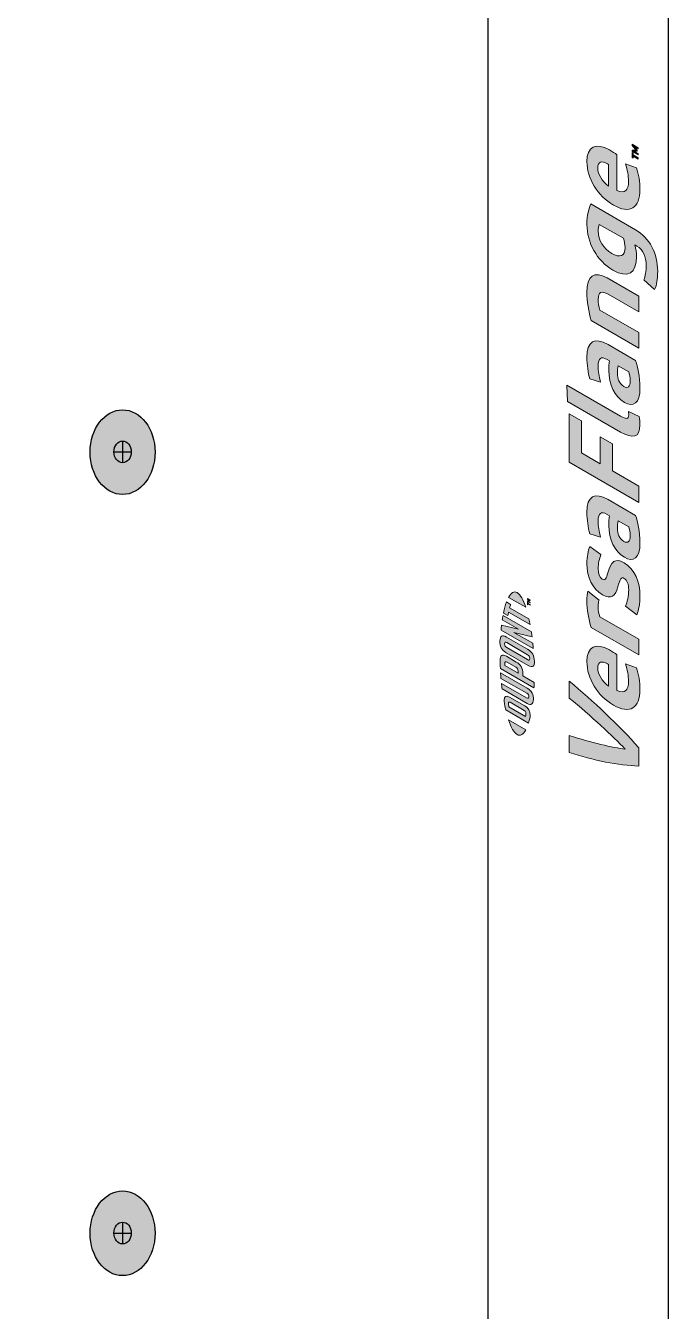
# Model space of a CAD drawing. Header units: inches. Extents: x -20.8 to 74.7, y -53.7 to 19.1.
# Drawn here: x 56.755 to 57.752, y -35.533 to -33.518 of the extents above; entities that cross this region are included whole.
import ezdxf

# ---------------------------------------------------------------- set-up
doc = ezdxf.new("R2010")
doc.units = ezdxf.units.IN
doc.header["$MEASUREMENT"] = 0
doc.layers.add('G-ANNO-TTLB', color=7, linetype='Continuous', lineweight=0)
doc.layers.add('TYVEK', color=7, linetype='Continuous', lineweight=0)

# ---------------------------------------------------------------- blocks, each defined once
blk = doc.blocks.new('Block_554')
at = {"layer": 'TYVEK', "true_color": 0x18467f, "transparency": 33554687}
h = blk.add_hatch(color=156, dxfattribs=at)
h.dxf.hatch_style = 2
edge = h.paths.add_edge_path()
edge.add_spline(control_points=[(57.5244, -34.4063), (57.5294, -34.4092), (57.534, -34.4174), (57.538, -34.4293), (57.538, -34.4293), (57.5109, -34.4137), (57.5109, -34.4137), (57.5149, -34.4063), (57.5195, -34.4035), (57.5244, -34.4063)], knot_values=[0, 0, 0, 0, 1, 1, 1, 2, 2, 2, 3, 3, 3, 3], degree=3, periodic=0)
edge.add_line((57.5244, -34.4063), (57.5244, -34.4063))
h = blk.add_hatch(color=156, dxfattribs=at)
h.dxf.hatch_style = 2
edge = h.paths.add_edge_path()
edge.add_spline(control_points=[(57.5407, -34.4202), (57.5407, -34.4202), (57.5407, -34.4193), (57.5407, -34.4193), (57.5407, -34.4193), (57.5426, -34.419), (57.5426, -34.419), (57.5426, -34.419), (57.5407, -34.4166), (57.5407, -34.4166), (57.5407, -34.4166), (57.5407, -34.4157), (57.5407, -34.4157), (57.5407, -34.4157), (57.5446, -34.418), (57.5446, -34.418), (57.5446, -34.418), (57.5446, -34.4188), (57.5446, -34.4188), (57.5446, -34.4188), (57.5419, -34.4172), (57.5419, -34.4172), (57.5419, -34.4172), (57.5437, -34.4197), (57.5437, -34.4197), (57.5437, -34.4197), (57.5437, -34.4197), (57.5437, -34.4197), (57.5437, -34.4197), (57.5419, -34.4201), (57.5419, -34.4201), (57.5419, -34.4201), (57.5446, -34.4217), (57.5446, -34.4217), (57.5446, -34.4217), (57.5446, -34.4225), (57.5446, -34.4225), (57.5446, -34.4225), (57.5407, -34.4202), (57.5407, -34.4202)], knot_values=[0, 0, 0, 0, 1, 1, 1, 2, 2, 2, 3, 3, 3, 4, 4, 4, 5, 5, 5, 6, 6, 6, 7, 7, 7, 8, 8, 8, 9, 9, 9, 10, 10, 10, 11, 11, 11, 12, 12, 12, 13, 13, 13, 13], degree=3, periodic=0)
edge = h.paths.add_edge_path()
edge.add_spline(control_points=[(57.5414, -34.4238), (57.5414, -34.4238), (57.5414, -34.4252), (57.5414, -34.4252), (57.5414, -34.4252), (57.5407, -34.4248), (57.5407, -34.4248), (57.5407, -34.4248), (57.5407, -34.4212), (57.5407, -34.4212), (57.5407, -34.4212), (57.5414, -34.4216), (57.5414, -34.4216), (57.5414, -34.4216), (57.5414, -34.423), (57.5414, -34.423), (57.5414, -34.423), (57.5446, -34.4248), (57.5446, -34.4248), (57.5446, -34.4248), (57.5446, -34.4257), (57.5446, -34.4257), (57.5446, -34.4257), (57.5414, -34.4238), (57.5414, -34.4238)], knot_values=[0, 0, 0, 0, 1, 1, 1, 2, 2, 2, 3, 3, 3, 4, 4, 4, 5, 5, 5, 6, 6, 6, 7, 7, 7, 8, 8, 8, 8], degree=3, periodic=0)
h = blk.add_hatch(color=156, dxfattribs=at)
h.dxf.hatch_style = 2
edge = h.paths.add_edge_path()
edge.add_spline(control_points=[(57.5101, -34.4422), (57.5104, -34.4403), (57.5107, -34.4385), (57.5111, -34.4367), (57.5111, -34.4367), (57.5447, -34.4561), (57.5447, -34.4561), (57.5443, -34.454), (57.5435, -34.4501), (57.5429, -34.4475), (57.5429, -34.4475), (57.5127, -34.43), (57.5127, -34.43), (57.5132, -34.4281), (57.5137, -34.4263), (57.5142, -34.4247), (57.5142, -34.4247), (57.5077, -34.4209), (57.5077, -34.4209), (57.5059, -34.4259), (57.5044, -34.4315), (57.503, -34.4382), (57.503, -34.4382), (57.5101, -34.4422), (57.5101, -34.4422)], knot_values=[0, 0, 0, 0, 1, 1, 1, 2, 2, 2, 3, 3, 3, 4, 4, 4, 5, 5, 5, 6, 6, 6, 7, 7, 7, 8, 8, 8, 8], degree=3, periodic=0)
h = blk.add_hatch(color=156, dxfattribs=at)
h.dxf.hatch_style = 2
edge = h.paths.add_edge_path()
edge.add_spline(control_points=[(57.5268, -34.4633), (57.5268, -34.4633), (57.5, -34.4573), (57.5, -34.4573), (57.4997, -34.4597), (57.4994, -34.4626), (57.4992, -34.4649), (57.4992, -34.4649), (57.5497, -34.494), (57.5497, -34.494), (57.5496, -34.4923), (57.5492, -34.4877), (57.5489, -34.4854), (57.5489, -34.4854), (57.5192, -34.4689), (57.5192, -34.4689), (57.5192, -34.4689), (57.5478, -34.4754), (57.5478, -34.4754), (57.5475, -34.4732), (57.547, -34.4698), (57.5467, -34.4676), (57.5467, -34.4676), (57.5023, -34.442), (57.5023, -34.442), (57.5019, -34.4439), (57.5014, -34.4474), (57.5011, -34.4491), (57.5011, -34.4491), (57.5268, -34.4633), (57.5268, -34.4633)], knot_values=[0, 0, 0, 0, 1, 1, 1, 2, 2, 2, 3, 3, 3, 4, 4, 4, 5, 5, 5, 6, 6, 6, 7, 7, 7, 8, 8, 8, 9, 9, 9, 10, 10, 10, 10], degree=3, periodic=0)
h = blk.add_hatch(color=156, dxfattribs=at)
h.dxf.hatch_style = 2
edge = h.paths.add_edge_path()
edge.add_spline(control_points=[(57.5409, -34.5036), (57.543, -34.5048), (57.5441, -34.5062), (57.5441, -34.5092), (57.5442, -34.5124), (57.543, -34.5125), (57.5409, -34.5113), (57.5409, -34.5113), (57.5081, -34.4924), (57.5081, -34.4924), (57.5059, -34.4911), (57.5047, -34.4896), (57.5048, -34.4865), (57.5049, -34.4836), (57.506, -34.4834), (57.5081, -34.4846), (57.5081, -34.4846), (57.5409, -34.5036), (57.5409, -34.5036)], knot_values=[0, 0, 0, 0, 1, 1, 1, 2, 2, 2, 3, 3, 3, 4, 4, 4, 5, 5, 5, 6, 6, 6, 6], degree=3, periodic=0)
edge = h.paths.add_edge_path()
edge.add_spline(control_points=[(57.4975, -34.4823), (57.4971, -34.49), (57.5002, -34.4964), (57.5071, -34.5004), (57.5071, -34.5004), (57.5415, -34.5203), (57.5415, -34.5203), (57.5488, -34.5245), (57.5518, -34.522), (57.5515, -34.5135), (57.5512, -34.5052), (57.5485, -34.4994), (57.5407, -34.4949), (57.5407, -34.4949), (57.5079, -34.4759), (57.5079, -34.4759), (57.5005, -34.4717), (57.4978, -34.474), (57.4975, -34.4823)], knot_values=[0, 0, 0, 0, 1, 1, 1, 2, 2, 2, 3, 3, 3, 4, 4, 4, 5, 5, 5, 6, 6, 6, 6], degree=3, periodic=0)
edge.add_line((57.4975, -34.4823), (57.4975, -34.4823))
h = blk.add_hatch(color=156, dxfattribs=at)
h.dxf.hatch_style = 2
edge = h.paths.add_edge_path()
edge.add_spline(control_points=[(57.5225, -34.5232), (57.5248, -34.5245), (57.5259, -34.5261), (57.5259, -34.5296), (57.5259, -34.5296), (57.5259, -34.5325), (57.5259, -34.5325), (57.5259, -34.5325), (57.5052, -34.5205), (57.5052, -34.5205), (57.5051, -34.5192), (57.5051, -34.5185), (57.5051, -34.5177), (57.5051, -34.514), (57.5063, -34.5139), (57.5086, -34.5152), (57.5086, -34.5152), (57.5225, -34.5232), (57.5225, -34.5232)], knot_values=[0, 0, 0, 0, 1, 1, 1, 2, 2, 2, 3, 3, 3, 4, 4, 4, 5, 5, 5, 6, 6, 6, 6], degree=3, periodic=0)
edge = h.paths.add_edge_path()
edge.add_spline(control_points=[(57.4978, -34.5129), (57.4978, -34.5144), (57.4979, -34.5199), (57.4982, -34.525), (57.4982, -34.525), (57.5508, -34.5554), (57.5508, -34.5554), (57.5509, -34.5537), (57.5511, -34.5494), (57.5511, -34.5471), (57.5511, -34.5471), (57.5333, -34.5368), (57.5333, -34.5368), (57.5333, -34.5368), (57.5333, -34.5334), (57.5333, -34.5334), (57.5332, -34.5245), (57.5298, -34.5188), (57.5231, -34.515), (57.5231, -34.515), (57.5076, -34.506), (57.5076, -34.506), (57.501, -34.5023), (57.4978, -34.5045), (57.4978, -34.5129)], knot_values=[0, 0, 0, 0, 1, 1, 1, 2, 2, 2, 3, 3, 3, 4, 4, 4, 5, 5, 5, 6, 6, 6, 7, 7, 7, 8, 8, 8, 8], degree=3, periodic=0)
edge.add_line((57.4978, -34.5129), (57.4978, -34.5129))
h = blk.add_hatch(color=156, dxfattribs=at)
h.dxf.hatch_style = 2
edge = h.paths.add_edge_path()
edge.add_spline(control_points=[(57.5397, -34.564), (57.5418, -34.5652), (57.5431, -34.5668), (57.5428, -34.5696), (57.5425, -34.5724), (57.5414, -34.5725), (57.5389, -34.5711), (57.5389, -34.5711), (57.4998, -34.5485), (57.4998, -34.5485), (57.5, -34.5506), (57.5005, -34.5552), (57.5008, -34.5572), (57.5008, -34.5572), (57.5403, -34.58), (57.5403, -34.58), (57.5466, -34.5837), (57.5491, -34.5816), (57.5499, -34.5737), (57.5507, -34.5666), (57.5473, -34.56), (57.5403, -34.5559), (57.5403, -34.5559), (57.4985, -34.5318), (57.4985, -34.5318), (57.4986, -34.5334), (57.499, -34.5389), (57.4991, -34.5406), (57.4991, -34.5406), (57.5397, -34.564), (57.5397, -34.564)], knot_values=[0, 0, 0, 0, 1, 1, 1, 2, 2, 2, 3, 3, 3, 4, 4, 4, 5, 5, 5, 6, 6, 6, 7, 7, 7, 8, 8, 8, 9, 9, 9, 10, 10, 10, 10], degree=3, periodic=0)
h = blk.add_hatch(color=156, dxfattribs=at)
h.dxf.hatch_style = 2
edge = h.paths.add_edge_path()
edge.add_spline(control_points=[(57.5355, -34.5909), (57.5376, -34.5921), (57.5383, -34.5939), (57.5383, -34.5957), (57.5383, -34.597), (57.5378, -34.5988), (57.5374, -34.6003), (57.5374, -34.6003), (57.5115, -34.5853), (57.5115, -34.5853), (57.5111, -34.5834), (57.5107, -34.5811), (57.5107, -34.5798), (57.5107, -34.578), (57.5114, -34.577), (57.5135, -34.5782), (57.5135, -34.5782), (57.5355, -34.5909), (57.5355, -34.5909)], knot_values=[0, 0, 0, 0, 1, 1, 1, 2, 2, 2, 3, 3, 3, 4, 4, 4, 5, 5, 5, 6, 6, 6, 6], degree=3, periodic=0)
edge = h.paths.add_edge_path()
edge.add_spline(control_points=[(57.5039, -34.5747), (57.5039, -34.5774), (57.5046, -34.5817), (57.5065, -34.5898), (57.5065, -34.5898), (57.5424, -34.6106), (57.5424, -34.6106), (57.5441, -34.6053), (57.545, -34.6011), (57.545, -34.5984), (57.545, -34.5922), (57.5417, -34.5868), (57.5364, -34.5838), (57.5364, -34.5838), (57.5126, -34.57), (57.5126, -34.57), (57.5072, -34.5669), (57.5039, -34.5685), (57.5039, -34.5747)], knot_values=[0, 0, 0, 0, 1, 1, 1, 2, 2, 2, 3, 3, 3, 4, 4, 4, 5, 5, 5, 6, 6, 6, 6], degree=3, periodic=0)
edge.add_line((57.5039, -34.5747), (57.5039, -34.5747))
h = blk.add_hatch(color=156, dxfattribs=at)
h.dxf.hatch_style = 2
edge = h.paths.add_edge_path()
edge.add_spline(control_points=[(57.5244, -34.6286), (57.5294, -34.6315), (57.534, -34.6287), (57.538, -34.6213), (57.538, -34.6213), (57.5109, -34.6057), (57.5109, -34.6057), (57.5149, -34.6176), (57.5195, -34.6258), (57.5244, -34.6286)], knot_values=[0, 0, 0, 0, 1, 1, 1, 2, 2, 2, 3, 3, 3, 3], degree=3, periodic=0)
edge.add_line((57.5244, -34.6286), (57.5244, -34.6286))
at = {"layer": 'TYVEK'}
for points, knots in [([(57.5244, -34.4063), (57.5294, -34.4092), (57.534, -34.4174), (57.538, -34.4293), (57.538, -34.4293), (57.5109, -34.4137), (57.5109, -34.4137), (57.5149, -34.4063), (57.5195, -34.4035), (57.5244, -34.4063)], [0, 0, 0, 0, 1, 1, 1, 2, 2, 2, 3, 3, 3, 3]), ([(57.5407, -34.4202), (57.5407, -34.4202), (57.5407, -34.4193), (57.5407, -34.4193), (57.5407, -34.4193), (57.5426, -34.419), (57.5426, -34.419), (57.5426, -34.419), (57.5407, -34.4166), (57.5407, -34.4166), (57.5407, -34.4166), (57.5407, -34.4157), (57.5407, -34.4157), (57.5407, -34.4157), (57.5446, -34.418), (57.5446, -34.418), (57.5446, -34.418), (57.5446, -34.4188), (57.5446, -34.4188), (57.5446, -34.4188), (57.5419, -34.4172), (57.5419, -34.4172), (57.5419, -34.4172), (57.5437, -34.4197), (57.5437, -34.4197), (57.5437, -34.4197), (57.5437, -34.4197), (57.5437, -34.4197), (57.5437, -34.4197), (57.5419, -34.4201), (57.5419, -34.4201), (57.5419, -34.4201), (57.5446, -34.4217), (57.5446, -34.4217), (57.5446, -34.4217), (57.5446, -34.4225), (57.5446, -34.4225), (57.5446, -34.4225), (57.5407, -34.4202), (57.5407, -34.4202)], [0, 0, 0, 0, 1, 1, 1, 2, 2, 2, 3, 3, 3, 4, 4, 4, 5, 5, 5, 6, 6, 6, 7, 7, 7, 8, 8, 8, 9, 9, 9, 10, 10, 10, 11, 11, 11, 12, 12, 12, 13, 13, 13, 13]), ([(57.5101, -34.4422), (57.5104, -34.4403), (57.5107, -34.4385), (57.5111, -34.4367), (57.5111, -34.4367), (57.5447, -34.4561), (57.5447, -34.4561), (57.5443, -34.454), (57.5435, -34.4501), (57.5429, -34.4475), (57.5429, -34.4475), (57.5127, -34.43), (57.5127, -34.43), (57.5132, -34.4281), (57.5137, -34.4263), (57.5142, -34.4247), (57.5142, -34.4247), (57.5077, -34.4209), (57.5077, -34.4209), (57.5059, -34.4259), (57.5044, -34.4315), (57.503, -34.4382), (57.503, -34.4382), (57.5101, -34.4422), (57.5101, -34.4422)], [0, 0, 0, 0, 1, 1, 1, 2, 2, 2, 3, 3, 3, 4, 4, 4, 5, 5, 5, 6, 6, 6, 7, 7, 7, 8, 8, 8, 8]), ([(57.5414, -34.4238), (57.5414, -34.4238), (57.5414, -34.4252), (57.5414, -34.4252), (57.5414, -34.4252), (57.5407, -34.4248), (57.5407, -34.4248), (57.5407, -34.4248), (57.5407, -34.4212), (57.5407, -34.4212), (57.5407, -34.4212), (57.5414, -34.4216), (57.5414, -34.4216), (57.5414, -34.4216), (57.5414, -34.423), (57.5414, -34.423), (57.5414, -34.423), (57.5446, -34.4248), (57.5446, -34.4248), (57.5446, -34.4248), (57.5446, -34.4257), (57.5446, -34.4257), (57.5446, -34.4257), (57.5414, -34.4238), (57.5414, -34.4238)], [0, 0, 0, 0, 1, 1, 1, 2, 2, 2, 3, 3, 3, 4, 4, 4, 5, 5, 5, 6, 6, 6, 7, 7, 7, 8, 8, 8, 8]), ([(57.5268, -34.4633), (57.5268, -34.4633), (57.5, -34.4573), (57.5, -34.4573), (57.4997, -34.4597), (57.4994, -34.4626), (57.4992, -34.4649), (57.4992, -34.4649), (57.5497, -34.494), (57.5497, -34.494), (57.5496, -34.4923), (57.5492, -34.4877), (57.5489, -34.4854), (57.5489, -34.4854), (57.5192, -34.4689), (57.5192, -34.4689), (57.5192, -34.4689), (57.5478, -34.4754), (57.5478, -34.4754), (57.5475, -34.4732), (57.547, -34.4698), (57.5467, -34.4676), (57.5467, -34.4676), (57.5023, -34.442), (57.5023, -34.442), (57.5019, -34.4439), (57.5014, -34.4474), (57.5011, -34.4491), (57.5011, -34.4491), (57.5268, -34.4633), (57.5268, -34.4633)], [0, 0, 0, 0, 1, 1, 1, 2, 2, 2, 3, 3, 3, 4, 4, 4, 5, 5, 5, 6, 6, 6, 7, 7, 7, 8, 8, 8, 9, 9, 9, 10, 10, 10, 10]), ([(57.4975, -34.4823), (57.4971, -34.49), (57.5002, -34.4964), (57.5071, -34.5004), (57.5071, -34.5004), (57.5415, -34.5203), (57.5415, -34.5203), (57.5488, -34.5245), (57.5518, -34.522), (57.5515, -34.5135), (57.5512, -34.5052), (57.5485, -34.4994), (57.5407, -34.4949), (57.5407, -34.4949), (57.5079, -34.4759), (57.5079, -34.4759), (57.5005, -34.4717), (57.4978, -34.474), (57.4975, -34.4823)], [0, 0, 0, 0, 1, 1, 1, 2, 2, 2, 3, 3, 3, 4, 4, 4, 5, 5, 5, 6, 6, 6, 6]), ([(57.5409, -34.5036), (57.543, -34.5048), (57.5441, -34.5062), (57.5441, -34.5092), (57.5442, -34.5124), (57.543, -34.5125), (57.5409, -34.5113), (57.5409, -34.5113), (57.5081, -34.4924), (57.5081, -34.4924), (57.5059, -34.4911), (57.5047, -34.4896), (57.5048, -34.4865), (57.5049, -34.4836), (57.506, -34.4834), (57.5081, -34.4846), (57.5081, -34.4846), (57.5409, -34.5036), (57.5409, -34.5036)], [0, 0, 0, 0, 1, 1, 1, 2, 2, 2, 3, 3, 3, 4, 4, 4, 5, 5, 5, 6, 6, 6, 6]), ([(57.4978, -34.5129), (57.4978, -34.5144), (57.4979, -34.5199), (57.4982, -34.525), (57.4982, -34.525), (57.5508, -34.5554), (57.5508, -34.5554), (57.5509, -34.5537), (57.5511, -34.5494), (57.5511, -34.5471), (57.5511, -34.5471), (57.5333, -34.5368), (57.5333, -34.5368), (57.5333, -34.5368), (57.5333, -34.5334), (57.5333, -34.5334), (57.5332, -34.5245), (57.5298, -34.5188), (57.5231, -34.515), (57.5231, -34.515), (57.5076, -34.506), (57.5076, -34.506), (57.501, -34.5023), (57.4978, -34.5045), (57.4978, -34.5129)], [0, 0, 0, 0, 1, 1, 1, 2, 2, 2, 3, 3, 3, 4, 4, 4, 5, 5, 5, 6, 6, 6, 7, 7, 7, 8, 8, 8, 8]), ([(57.5225, -34.5232), (57.5248, -34.5245), (57.5259, -34.5261), (57.5259, -34.5296), (57.5259, -34.5296), (57.5259, -34.5325), (57.5259, -34.5325), (57.5259, -34.5325), (57.5052, -34.5205), (57.5052, -34.5205), (57.5051, -34.5192), (57.5051, -34.5185), (57.5051, -34.5177), (57.5051, -34.514), (57.5063, -34.5139), (57.5086, -34.5152), (57.5086, -34.5152), (57.5225, -34.5232), (57.5225, -34.5232)], [0, 0, 0, 0, 1, 1, 1, 2, 2, 2, 3, 3, 3, 4, 4, 4, 5, 5, 5, 6, 6, 6, 6]), ([(57.5397, -34.564), (57.5418, -34.5652), (57.5431, -34.5668), (57.5428, -34.5696), (57.5425, -34.5724), (57.5414, -34.5725), (57.5389, -34.5711), (57.5389, -34.5711), (57.4998, -34.5485), (57.4998, -34.5485), (57.5, -34.5506), (57.5005, -34.5552), (57.5008, -34.5572), (57.5008, -34.5572), (57.5403, -34.58), (57.5403, -34.58), (57.5466, -34.5837), (57.5491, -34.5816), (57.5499, -34.5737), (57.5507, -34.5666), (57.5473, -34.56), (57.5403, -34.5559), (57.5403, -34.5559), (57.4985, -34.5318), (57.4985, -34.5318), (57.4986, -34.5334), (57.499, -34.5389), (57.4991, -34.5406), (57.4991, -34.5406), (57.5397, -34.564), (57.5397, -34.564)], [0, 0, 0, 0, 1, 1, 1, 2, 2, 2, 3, 3, 3, 4, 4, 4, 5, 5, 5, 6, 6, 6, 7, 7, 7, 8, 8, 8, 9, 9, 9, 10, 10, 10, 10]), ([(57.5039, -34.5747), (57.5039, -34.5774), (57.5046, -34.5817), (57.5065, -34.5898), (57.5065, -34.5898), (57.5424, -34.6106), (57.5424, -34.6106), (57.5441, -34.6053), (57.545, -34.6011), (57.545, -34.5984), (57.545, -34.5922), (57.5417, -34.5868), (57.5364, -34.5838), (57.5364, -34.5838), (57.5126, -34.57), (57.5126, -34.57), (57.5072, -34.5669), (57.5039, -34.5685), (57.5039, -34.5747)], [0, 0, 0, 0, 1, 1, 1, 2, 2, 2, 3, 3, 3, 4, 4, 4, 5, 5, 5, 6, 6, 6, 6]), ([(57.5355, -34.5909), (57.5376, -34.5921), (57.5383, -34.5939), (57.5383, -34.5957), (57.5383, -34.597), (57.5378, -34.5988), (57.5374, -34.6003), (57.5374, -34.6003), (57.5115, -34.5853), (57.5115, -34.5853), (57.5111, -34.5834), (57.5107, -34.5811), (57.5107, -34.5798), (57.5107, -34.578), (57.5114, -34.577), (57.5135, -34.5782), (57.5135, -34.5782), (57.5355, -34.5909), (57.5355, -34.5909)], [0, 0, 0, 0, 1, 1, 1, 2, 2, 2, 3, 3, 3, 4, 4, 4, 5, 5, 5, 6, 6, 6, 6]), ([(57.5244, -34.6286), (57.5294, -34.6315), (57.534, -34.6287), (57.538, -34.6213), (57.538, -34.6213), (57.5109, -34.6057), (57.5109, -34.6057), (57.5149, -34.6176), (57.5195, -34.6258), (57.5244, -34.6286)], [0, 0, 0, 0, 1, 1, 1, 2, 2, 2, 3, 3, 3, 3])]:
    blk.add_open_spline(points, degree=3, knots=knots, dxfattribs=at)
blk = doc.blocks.new('Block_556')
at = {"layer": 'TYVEK', "true_color": 0x18467f, "transparency": 33554687}
h = blk.add_hatch(color=156, dxfattribs=at)
h.dxf.hatch_style = 2
edge = h.paths.add_edge_path()
edge.add_spline(control_points=[(57.7047, -33.7035), (57.7047, -33.7035), (57.714, -33.7089), (57.714, -33.7089), (57.714, -33.7089), (57.714, -33.7109), (57.714, -33.7109), (57.714, -33.7109), (57.7095, -33.7083), (57.7095, -33.7083), (57.709, -33.708), (57.7084, -33.7076), (57.7078, -33.7072), (57.7093, -33.7089), (57.7108, -33.7107), (57.7124, -33.7128), (57.7124, -33.7128), (57.7124, -33.7145), (57.7124, -33.7145), (57.7108, -33.7147), (57.7093, -33.7148), (57.7078, -33.7148), (57.7083, -33.715), (57.7089, -33.7153), (57.7095, -33.7156), (57.7095, -33.7156), (57.714, -33.7182), (57.714, -33.7182), (57.714, -33.7182), (57.714, -33.7203), (57.714, -33.7203), (57.714, -33.7203), (57.7047, -33.7148), (57.7047, -33.7148), (57.7047, -33.7148), (57.7047, -33.7126), (57.7047, -33.7126), (57.7067, -33.7128), (57.7085, -33.7128), (57.7105, -33.7125), (57.7085, -33.7099), (57.7067, -33.7079), (57.7047, -33.7057), (57.7047, -33.7057), (57.7047, -33.7035), (57.7047, -33.7035)], knot_values=[0, 0, 0, 0, 1, 1, 1, 2, 2, 2, 3, 3, 3, 4, 4, 4, 5, 5, 5, 6, 6, 6, 7, 7, 7, 8, 8, 8, 9, 9, 9, 10, 10, 10, 11, 11, 11, 12, 12, 12, 13, 13, 13, 14, 14, 14, 15, 15, 15, 15], degree=3, periodic=0)
h = blk.add_hatch(color=156, dxfattribs=at)
h.dxf.hatch_style = 2
h.paths.add_polyline_path([(57.7063, -33.7223), (57.7063, -33.7251), (57.7047, -33.7242), (57.7047, -33.7163), (57.7063, -33.7172), (57.7063, -33.7201), (57.714, -33.7246), (57.714, -33.7268)])
at = {"layer": 'TYVEK'}
blk.add_lwpolyline([(57.7063, -33.7223), (57.7063, -33.7251), (57.7047, -33.7242), (57.7047, -33.7163), (57.7063, -33.7172), (57.7063, -33.7201), (57.714, -33.7246), (57.714, -33.7268)], close=True, dxfattribs=at)
blk.add_open_spline([(57.7047, -33.7035), (57.7047, -33.7035), (57.714, -33.7089), (57.714, -33.7089), (57.714, -33.7089), (57.714, -33.7109), (57.714, -33.7109), (57.714, -33.7109), (57.7095, -33.7083), (57.7095, -33.7083), (57.709, -33.708), (57.7084, -33.7076), (57.7078, -33.7072), (57.7093, -33.7089), (57.7108, -33.7107), (57.7124, -33.7128), (57.7124, -33.7128), (57.7124, -33.7145), (57.7124, -33.7145), (57.7108, -33.7147), (57.7093, -33.7148), (57.7078, -33.7148), (57.7083, -33.715), (57.7089, -33.7153), (57.7095, -33.7156), (57.7095, -33.7156), (57.714, -33.7182), (57.714, -33.7182), (57.714, -33.7182), (57.714, -33.7203), (57.714, -33.7203), (57.714, -33.7203), (57.7047, -33.7148), (57.7047, -33.7148), (57.7047, -33.7148), (57.7047, -33.7126), (57.7047, -33.7126), (57.7067, -33.7128), (57.7085, -33.7128), (57.7105, -33.7125), (57.7085, -33.7099), (57.7067, -33.7079), (57.7047, -33.7057), (57.7047, -33.7057), (57.7047, -33.7035), (57.7047, -33.7035)], degree=3, knots=[0, 0, 0, 0, 1, 1, 1, 2, 2, 2, 3, 3, 3, 4, 4, 4, 5, 5, 5, 6, 6, 6, 7, 7, 7, 8, 8, 8, 9, 9, 9, 10, 10, 10, 11, 11, 11, 12, 12, 12, 13, 13, 13, 14, 14, 14, 15, 15, 15, 15], dxfattribs=at)
blk = doc.blocks.new('Block_557')
at = {"layer": 'TYVEK', "true_color": 0x18467f, "transparency": 33554687}
h = blk.add_hatch(color=156, dxfattribs=at)
h.dxf.hatch_style = 2
edge = h.paths.add_edge_path()
edge.add_spline(control_points=[(57.6678, -33.769), (57.6678, -33.769), (57.6678, -33.7351), (57.6678, -33.7351), (57.6678, -33.7351), (57.6659, -33.7341), (57.6659, -33.7341), (57.6572, -33.729), (57.6508, -33.7307), (57.6508, -33.7405), (57.6508, -33.7509), (57.6572, -33.7613), (57.6678, -33.769)], knot_values=[0, 0, 0, 0, 1, 1, 1, 2, 2, 2, 3, 3, 3, 4, 4, 4, 4], degree=3, periodic=0)
edge = h.paths.add_edge_path()
edge.add_spline(control_points=[(57.7116, -33.7403), (57.7147, -33.75), (57.7169, -33.7628), (57.7169, -33.7746), (57.7169, -33.8033), (57.701, -33.8137), (57.6752, -33.7988), (57.6505, -33.7846), (57.6337, -33.7568), (57.6337, -33.7306), (57.6337, -33.7073), (57.6482, -33.7003), (57.669, -33.7123), (57.6737, -33.715), (57.6777, -33.7177), (57.6808, -33.7199), (57.6808, -33.7199), (57.6808, -33.7762), (57.6808, -33.7762), (57.6933, -33.7811), (57.6989, -33.7759), (57.6989, -33.7617), (57.6989, -33.7529), (57.6972, -33.7436), (57.6944, -33.7343), (57.6944, -33.7343), (57.7116, -33.7403), (57.7116, -33.7403)], knot_values=[0, 0, 0, 0, 1, 1, 1, 2, 2, 2, 3, 3, 3, 4, 4, 4, 5, 5, 5, 6, 6, 6, 7, 7, 7, 8, 8, 8, 9, 9, 9, 9], degree=3, periodic=0)
h = blk.add_hatch(color=156, dxfattribs=at)
h.dxf.hatch_style = 2
edge = h.paths.add_edge_path()
edge.add_spline(control_points=[(57.6936, -33.8652), (57.6936, -33.8603), (57.6925, -33.8555), (57.6909, -33.8509), (57.6909, -33.8509), (57.6531, -33.8291), (57.6531, -33.8291), (57.6522, -33.8319), (57.6514, -33.8354), (57.6514, -33.8393), (57.6514, -33.8539), (57.6598, -33.8672), (57.6726, -33.8745), (57.6855, -33.882), (57.6936, -33.879), (57.6936, -33.8652)], knot_values=[0, 0, 0, 0, 1, 1, 1, 2, 2, 2, 3, 3, 3, 4, 4, 4, 5, 5, 5, 5], degree=3, periodic=0)
edge = h.paths.add_edge_path()
edge.add_spline(control_points=[(57.7446, -33.9025), (57.7446, -33.9161), (57.7432, -33.9233), (57.7398, -33.931), (57.7398, -33.931), (57.7228, -33.916), (57.7228, -33.916), (57.7255, -33.91), (57.7267, -33.9026), (57.7267, -33.8936), (57.7267, -33.8799), (57.7217, -33.8687), (57.7122, -33.8632), (57.7122, -33.8632), (57.7087, -33.8611), (57.7087, -33.8611), (57.7105, -33.8677), (57.7115, -33.874), (57.7115, -33.8795), (57.7115, -33.9059), (57.6979, -33.9143), (57.6744, -33.9007), (57.6494, -33.8863), (57.6337, -33.8578), (57.6337, -33.8291), (57.6337, -33.815), (57.6368, -33.8032), (57.6399, -33.797), (57.6399, -33.797), (57.7101, -33.8375), (57.7101, -33.8375), (57.732, -33.8502), (57.7446, -33.8747), (57.7446, -33.9025)], knot_values=[0, 0, 0, 0, 1, 1, 1, 2, 2, 2, 3, 3, 3, 4, 4, 4, 5, 5, 5, 6, 6, 6, 7, 7, 7, 8, 8, 8, 9, 9, 9, 10, 10, 10, 11, 11, 11, 11], degree=3, periodic=0)
h = blk.add_hatch(color=156, dxfattribs=at)
h.dxf.hatch_style = 2
edge = h.paths.add_edge_path()
edge.add_spline(control_points=[(57.715, -34.023), (57.715, -34.023), (57.6405, -33.9799), (57.6405, -33.9799), (57.6363, -33.9663), (57.6337, -33.9494), (57.6337, -33.9357), (57.6337, -33.9097), (57.6449, -33.9012), (57.6656, -33.9131), (57.6656, -33.9131), (57.715, -33.9417), (57.715, -33.9417), (57.715, -33.9417), (57.715, -33.9663), (57.715, -33.9663), (57.715, -33.9663), (57.6671, -33.9386), (57.6671, -33.9386), (57.6564, -33.9324), (57.6514, -33.9352), (57.6514, -33.9461), (57.6514, -33.9518), (57.6524, -33.9577), (57.6542, -33.9634), (57.6542, -33.9634), (57.715, -33.9985), (57.715, -33.9985), (57.715, -33.9985), (57.715, -34.023), (57.715, -34.023)], knot_values=[0, 0, 0, 0, 1, 1, 1, 2, 2, 2, 3, 3, 3, 4, 4, 4, 5, 5, 5, 6, 6, 6, 7, 7, 7, 8, 8, 8, 9, 9, 9, 10, 10, 10, 10], degree=3, periodic=0)
h = blk.add_hatch(color=156, dxfattribs=at)
h.dxf.hatch_style = 2
edge = h.paths.add_edge_path()
edge.add_spline(control_points=[(57.6993, -34.0603), (57.6993, -34.0603), (57.6827, -34.0507), (57.6827, -34.0507), (57.6819, -34.0543), (57.6814, -34.0583), (57.6814, -34.0626), (57.6814, -34.0708), (57.6842, -34.0788), (57.6916, -34.0831), (57.6981, -34.0868), (57.7015, -34.0835), (57.7015, -34.074), (57.7015, -34.0687), (57.7006, -34.0637), (57.6993, -34.0603)], knot_values=[0, 0, 0, 0, 1, 1, 1, 2, 2, 2, 3, 3, 3, 4, 4, 4, 5, 5, 5, 5], degree=3, periodic=0)
edge = h.paths.add_edge_path()
edge.add_spline(control_points=[(57.7169, -34.0854), (57.7169, -34.1098), (57.7065, -34.1161), (57.6925, -34.108), (57.6771, -34.0991), (57.6681, -34.0795), (57.6679, -34.058), (57.6679, -34.053), (57.6685, -34.0469), (57.6692, -34.0428), (57.6692, -34.0428), (57.6654, -34.0407), (57.6654, -34.0407), (57.6559, -34.0352), (57.6514, -34.0388), (57.6514, -34.0508), (57.6514, -34.0586), (57.6525, -34.0676), (57.6552, -34.0765), (57.6552, -34.0765), (57.6384, -34.0712), (57.6384, -34.0712), (57.6356, -34.062), (57.6337, -34.0486), (57.6337, -34.0377), (57.6337, -34.0115), (57.6458, -34.0055), (57.6668, -34.0176), (57.6668, -34.0176), (57.7101, -34.0426), (57.7101, -34.0426), (57.7133, -34.0518), (57.7169, -34.0676), (57.7169, -34.0854)], knot_values=[0, 0, 0, 0, 1, 1, 1, 2, 2, 2, 3, 3, 3, 4, 4, 4, 5, 5, 5, 6, 6, 6, 7, 7, 7, 8, 8, 8, 9, 9, 9, 10, 10, 10, 11, 11, 11, 11], degree=3, periodic=0)
h = blk.add_hatch(color=156, dxfattribs=at)
h.dxf.hatch_style = 2
edge = h.paths.add_edge_path()
edge.add_spline(control_points=[(57.6863, -34.1297), (57.6947, -34.1346), (57.6992, -34.1347), (57.6992, -34.1276), (57.6992, -34.1258), (57.699, -34.1239), (57.6987, -34.1221), (57.6987, -34.1221), (57.7157, -34.1301), (57.7157, -34.1301), (57.7163, -34.1339), (57.7169, -34.1398), (57.7169, -34.1433), (57.7169, -34.1638), (57.7052, -34.1653), (57.6866, -34.1545), (57.6866, -34.1545), (57.6035, -34.1066), (57.6035, -34.1066), (57.6035, -34.1066), (57.6023, -34.0813), (57.6023, -34.0813), (57.6023, -34.0813), (57.6863, -34.1297), (57.6863, -34.1297)], knot_values=[0, 0, 0, 0, 1, 1, 1, 2, 2, 2, 3, 3, 3, 4, 4, 4, 5, 5, 5, 6, 6, 6, 7, 7, 7, 8, 8, 8, 8], degree=3, periodic=0)
h = blk.add_hatch(color=156, dxfattribs=at)
h.dxf.hatch_style = 2
edge = h.paths.add_edge_path()
edge.add_spline(control_points=[(57.715, -34.2648), (57.715, -34.2648), (57.6062, -34.2019), (57.6062, -34.2019), (57.6062, -34.2019), (57.6062, -34.1259), (57.6062, -34.1259), (57.6062, -34.1259), (57.6251, -34.1369), (57.6251, -34.1369), (57.6251, -34.1369), (57.6251, -34.1874), (57.6251, -34.1874), (57.6251, -34.1874), (57.6547, -34.2044), (57.6547, -34.2044), (57.6547, -34.2044), (57.6547, -34.162), (57.6547, -34.162), (57.6547, -34.162), (57.6737, -34.1729), (57.6737, -34.1729), (57.6737, -34.1729), (57.6737, -34.2154), (57.6737, -34.2154), (57.6737, -34.2154), (57.715, -34.2393), (57.715, -34.2393), (57.715, -34.2393), (57.715, -34.2648), (57.715, -34.2648)], knot_values=[0, 0, 0, 0, 1, 1, 1, 2, 2, 2, 3, 3, 3, 4, 4, 4, 5, 5, 5, 6, 6, 6, 7, 7, 7, 8, 8, 8, 9, 9, 9, 10, 10, 10, 10], degree=3, periodic=0)
h = blk.add_hatch(color=156, dxfattribs=at)
h.dxf.hatch_style = 2
edge = h.paths.add_edge_path()
edge.add_spline(control_points=[(57.6993, -34.3031), (57.6993, -34.3031), (57.6827, -34.2935), (57.6827, -34.2935), (57.6819, -34.2972), (57.6814, -34.3012), (57.6814, -34.3055), (57.6814, -34.3137), (57.6842, -34.3217), (57.6916, -34.3259), (57.6981, -34.3297), (57.7015, -34.3263), (57.7015, -34.3169), (57.7015, -34.3115), (57.7006, -34.3065), (57.6993, -34.3031)], knot_values=[0, 0, 0, 0, 1, 1, 1, 2, 2, 2, 3, 3, 3, 4, 4, 4, 5, 5, 5, 5], degree=3, periodic=0)
edge = h.paths.add_edge_path()
edge.add_spline(control_points=[(57.7169, -34.3283), (57.7169, -34.3527), (57.7065, -34.359), (57.6925, -34.3509), (57.6771, -34.342), (57.6681, -34.3223), (57.6679, -34.3009), (57.6679, -34.2959), (57.6685, -34.2898), (57.6692, -34.2857), (57.6692, -34.2857), (57.6654, -34.2836), (57.6654, -34.2836), (57.6559, -34.2781), (57.6514, -34.2817), (57.6514, -34.2937), (57.6514, -34.3015), (57.6525, -34.3105), (57.6552, -34.3194), (57.6552, -34.3194), (57.6384, -34.3141), (57.6384, -34.3141), (57.6356, -34.3048), (57.6337, -34.2914), (57.6337, -34.2806), (57.6337, -34.2544), (57.6458, -34.2483), (57.6668, -34.2605), (57.6668, -34.2605), (57.7101, -34.2854), (57.7101, -34.2854), (57.7133, -34.2946), (57.7169, -34.3104), (57.7169, -34.3283)], knot_values=[0, 0, 0, 0, 1, 1, 1, 2, 2, 2, 3, 3, 3, 4, 4, 4, 5, 5, 5, 6, 6, 6, 7, 7, 7, 8, 8, 8, 9, 9, 9, 10, 10, 10, 11, 11, 11, 11], degree=3, periodic=0)
h = blk.add_hatch(color=156, dxfattribs=at)
h.dxf.hatch_style = 2
edge = h.paths.add_edge_path()
edge.add_spline(control_points=[(57.6556, -34.3466), (57.6534, -34.3535), (57.6514, -34.3604), (57.6514, -34.3689), (57.6514, -34.3764), (57.6533, -34.3825), (57.6578, -34.3851), (57.6625, -34.3878), (57.6639, -34.3845), (57.6665, -34.3753), (57.6715, -34.3575), (57.6776, -34.3514), (57.6919, -34.3596), (57.7087, -34.3693), (57.7169, -34.3898), (57.7169, -34.4115), (57.7169, -34.4229), (57.7149, -34.4344), (57.7118, -34.4408), (57.7118, -34.4408), (57.6942, -34.4273), (57.6942, -34.4273), (57.6968, -34.421), (57.6992, -34.4124), (57.6992, -34.4018), (57.6992, -34.3936), (57.6967, -34.3865), (57.6923, -34.384), (57.6872, -34.381), (57.6858, -34.3847), (57.6822, -34.3972), (57.6785, -34.4115), (57.6718, -34.4174), (57.6583, -34.4096), (57.6424, -34.4004), (57.6337, -34.3824), (57.6337, -34.3606), (57.6337, -34.3505), (57.6356, -34.34), (57.6382, -34.3338), (57.6382, -34.3338), (57.6556, -34.3466), (57.6556, -34.3466)], knot_values=[0, 0, 0, 0, 1, 1, 1, 2, 2, 2, 3, 3, 3, 4, 4, 4, 5, 5, 5, 6, 6, 6, 7, 7, 7, 8, 8, 8, 9, 9, 9, 10, 10, 10, 11, 11, 11, 12, 12, 12, 13, 13, 13, 14, 14, 14, 14], degree=3, periodic=0)
h = blk.add_hatch(color=156, dxfattribs=at)
h.dxf.hatch_style = 2
edge = h.paths.add_edge_path()
edge.add_spline(control_points=[(57.6337, -34.4195), (57.6337, -34.4131), (57.6343, -34.4074), (57.6351, -34.4042), (57.6351, -34.4042), (57.6527, -34.418), (57.6527, -34.418), (57.6517, -34.4204), (57.6514, -34.424), (57.6514, -34.4278), (57.6514, -34.4344), (57.6525, -34.4394), (57.6541, -34.4441), (57.6541, -34.4441), (57.715, -34.4793), (57.715, -34.4793), (57.715, -34.4793), (57.715, -34.5039), (57.715, -34.5039), (57.715, -34.5039), (57.6405, -34.4609), (57.6405, -34.4609), (57.6363, -34.4488), (57.6337, -34.4323), (57.6337, -34.4195)], knot_values=[0, 0, 0, 0, 1, 1, 1, 2, 2, 2, 3, 3, 3, 4, 4, 4, 5, 5, 5, 6, 6, 6, 7, 7, 7, 8, 8, 8, 8], degree=3, periodic=0)
h = blk.add_hatch(color=156, dxfattribs=at)
h.dxf.hatch_style = 2
edge = h.paths.add_edge_path()
edge.add_spline(control_points=[(57.6678, -34.5527), (57.6678, -34.5527), (57.6678, -34.5189), (57.6678, -34.5189), (57.6678, -34.5189), (57.6659, -34.5178), (57.6659, -34.5178), (57.6572, -34.5127), (57.6508, -34.5144), (57.6508, -34.5242), (57.6508, -34.5346), (57.6572, -34.545), (57.6678, -34.5527)], knot_values=[0, 0, 0, 0, 1, 1, 1, 2, 2, 2, 3, 3, 3, 4, 4, 4, 4], degree=3, periodic=0)
edge = h.paths.add_edge_path()
edge.add_spline(control_points=[(57.7116, -34.524), (57.7147, -34.5337), (57.7169, -34.5465), (57.7169, -34.5583), (57.7169, -34.587), (57.701, -34.5975), (57.6752, -34.5825), (57.6505, -34.5683), (57.6337, -34.5406), (57.6337, -34.5143), (57.6337, -34.491), (57.6482, -34.484), (57.669, -34.496), (57.6737, -34.4987), (57.6777, -34.5014), (57.6808, -34.5036), (57.6808, -34.5036), (57.6808, -34.5599), (57.6808, -34.5599), (57.6933, -34.5648), (57.6989, -34.5596), (57.6989, -34.5454), (57.6989, -34.5366), (57.6972, -34.5273), (57.6944, -34.518), (57.6944, -34.518), (57.7116, -34.524), (57.7116, -34.524)], knot_values=[0, 0, 0, 0, 1, 1, 1, 2, 2, 2, 3, 3, 3, 4, 4, 4, 5, 5, 5, 6, 6, 6, 7, 7, 7, 8, 8, 8, 9, 9, 9, 9], degree=3, periodic=0)
h = blk.add_hatch(color=156, dxfattribs=at)
h.dxf.hatch_style = 2
edge = h.paths.add_edge_path()
edge.add_spline(control_points=[(57.715, -34.6781), (57.6839, -34.6773), (57.6433, -34.6692), (57.6062, -34.6566), (57.6062, -34.6566), (57.6062, -34.6302), (57.6062, -34.6302), (57.6396, -34.6412), (57.6752, -34.6496), (57.6937, -34.6515), (57.6752, -34.6319), (57.6396, -34.5993), (57.6062, -34.5716), (57.6062, -34.5716), (57.6062, -34.5452), (57.6062, -34.5452), (57.6433, -34.5756), (57.6839, -34.6143), (57.715, -34.6494), (57.715, -34.6494), (57.715, -34.6781), (57.715, -34.6781)], knot_values=[0, 0, 0, 0, 1, 1, 1, 2, 2, 2, 3, 3, 3, 4, 4, 4, 5, 5, 5, 6, 6, 6, 7, 7, 7, 7], degree=3, periodic=0)
at = {"layer": 'TYVEK'}
for points, knots in [([(57.7116, -33.7403), (57.7147, -33.75), (57.7169, -33.7628), (57.7169, -33.7746), (57.7169, -33.8033), (57.701, -33.8137), (57.6752, -33.7988), (57.6505, -33.7846), (57.6337, -33.7568), (57.6337, -33.7306), (57.6337, -33.7073), (57.6482, -33.7003), (57.669, -33.7123), (57.6737, -33.715), (57.6777, -33.7177), (57.6808, -33.7199), (57.6808, -33.7199), (57.6808, -33.7762), (57.6808, -33.7762), (57.6933, -33.7811), (57.6989, -33.7759), (57.6989, -33.7617), (57.6989, -33.7529), (57.6972, -33.7436), (57.6944, -33.7343), (57.6944, -33.7343), (57.7116, -33.7403), (57.7116, -33.7403)], [0, 0, 0, 0, 1, 1, 1, 2, 2, 2, 3, 3, 3, 4, 4, 4, 5, 5, 5, 6, 6, 6, 7, 7, 7, 8, 8, 8, 9, 9, 9, 9]), ([(57.6678, -33.769), (57.6678, -33.769), (57.6678, -33.7351), (57.6678, -33.7351), (57.6678, -33.7351), (57.6659, -33.7341), (57.6659, -33.7341), (57.6572, -33.729), (57.6508, -33.7307), (57.6508, -33.7405), (57.6508, -33.7509), (57.6572, -33.7613), (57.6678, -33.769)], [0, 0, 0, 0, 1, 1, 1, 2, 2, 2, 3, 3, 3, 4, 4, 4, 4]), ([(57.7446, -33.9025), (57.7446, -33.9161), (57.7432, -33.9233), (57.7398, -33.931), (57.7398, -33.931), (57.7228, -33.916), (57.7228, -33.916), (57.7255, -33.91), (57.7267, -33.9026), (57.7267, -33.8936), (57.7267, -33.8799), (57.7217, -33.8687), (57.7122, -33.8632), (57.7122, -33.8632), (57.7087, -33.8611), (57.7087, -33.8611), (57.7105, -33.8677), (57.7115, -33.874), (57.7115, -33.8795), (57.7115, -33.9059), (57.6979, -33.9143), (57.6744, -33.9007), (57.6494, -33.8863), (57.6337, -33.8578), (57.6337, -33.8291), (57.6337, -33.815), (57.6368, -33.8032), (57.6399, -33.797), (57.6399, -33.797), (57.7101, -33.8375), (57.7101, -33.8375), (57.732, -33.8502), (57.7446, -33.8747), (57.7446, -33.9025)], [0, 0, 0, 0, 1, 1, 1, 2, 2, 2, 3, 3, 3, 4, 4, 4, 5, 5, 5, 6, 6, 6, 7, 7, 7, 8, 8, 8, 9, 9, 9, 10, 10, 10, 11, 11, 11, 11]), ([(57.6936, -33.8652), (57.6936, -33.8603), (57.6925, -33.8555), (57.6909, -33.8509), (57.6909, -33.8509), (57.6531, -33.8291), (57.6531, -33.8291), (57.6522, -33.8319), (57.6514, -33.8354), (57.6514, -33.8393), (57.6514, -33.8539), (57.6598, -33.8672), (57.6726, -33.8745), (57.6855, -33.882), (57.6936, -33.879), (57.6936, -33.8652)], [0, 0, 0, 0, 1, 1, 1, 2, 2, 2, 3, 3, 3, 4, 4, 4, 5, 5, 5, 5]), ([(57.715, -34.023), (57.715, -34.023), (57.6405, -33.9799), (57.6405, -33.9799), (57.6363, -33.9663), (57.6337, -33.9494), (57.6337, -33.9357), (57.6337, -33.9097), (57.6449, -33.9012), (57.6656, -33.9131), (57.6656, -33.9131), (57.715, -33.9417), (57.715, -33.9417), (57.715, -33.9417), (57.715, -33.9663), (57.715, -33.9663), (57.715, -33.9663), (57.6671, -33.9386), (57.6671, -33.9386), (57.6564, -33.9324), (57.6514, -33.9352), (57.6514, -33.9461), (57.6514, -33.9518), (57.6524, -33.9577), (57.6542, -33.9634), (57.6542, -33.9634), (57.715, -33.9985), (57.715, -33.9985), (57.715, -33.9985), (57.715, -34.023), (57.715, -34.023)], [0, 0, 0, 0, 1, 1, 1, 2, 2, 2, 3, 3, 3, 4, 4, 4, 5, 5, 5, 6, 6, 6, 7, 7, 7, 8, 8, 8, 9, 9, 9, 10, 10, 10, 10]), ([(57.7169, -34.0854), (57.7169, -34.1098), (57.7065, -34.1161), (57.6925, -34.108), (57.6771, -34.0991), (57.6681, -34.0795), (57.6679, -34.058), (57.6679, -34.053), (57.6685, -34.0469), (57.6692, -34.0428), (57.6692, -34.0428), (57.6654, -34.0407), (57.6654, -34.0407), (57.6559, -34.0352), (57.6514, -34.0388), (57.6514, -34.0508), (57.6514, -34.0586), (57.6525, -34.0676), (57.6552, -34.0765), (57.6552, -34.0765), (57.6384, -34.0712), (57.6384, -34.0712), (57.6356, -34.062), (57.6337, -34.0486), (57.6337, -34.0377), (57.6337, -34.0115), (57.6458, -34.0055), (57.6668, -34.0176), (57.6668, -34.0176), (57.7101, -34.0426), (57.7101, -34.0426), (57.7133, -34.0518), (57.7169, -34.0676), (57.7169, -34.0854)], [0, 0, 0, 0, 1, 1, 1, 2, 2, 2, 3, 3, 3, 4, 4, 4, 5, 5, 5, 6, 6, 6, 7, 7, 7, 8, 8, 8, 9, 9, 9, 10, 10, 10, 11, 11, 11, 11]), ([(57.6993, -34.0603), (57.6993, -34.0603), (57.6827, -34.0507), (57.6827, -34.0507), (57.6819, -34.0543), (57.6814, -34.0583), (57.6814, -34.0626), (57.6814, -34.0708), (57.6842, -34.0788), (57.6916, -34.0831), (57.6981, -34.0868), (57.7015, -34.0835), (57.7015, -34.074), (57.7015, -34.0687), (57.7006, -34.0637), (57.6993, -34.0603)], [0, 0, 0, 0, 1, 1, 1, 2, 2, 2, 3, 3, 3, 4, 4, 4, 5, 5, 5, 5]), ([(57.6863, -34.1297), (57.6947, -34.1346), (57.6992, -34.1347), (57.6992, -34.1276), (57.6992, -34.1258), (57.699, -34.1239), (57.6987, -34.1221), (57.6987, -34.1221), (57.7157, -34.1301), (57.7157, -34.1301), (57.7163, -34.1339), (57.7169, -34.1398), (57.7169, -34.1433), (57.7169, -34.1638), (57.7052, -34.1653), (57.6866, -34.1545), (57.6866, -34.1545), (57.6035, -34.1066), (57.6035, -34.1066), (57.6035, -34.1066), (57.6023, -34.0813), (57.6023, -34.0813), (57.6023, -34.0813), (57.6863, -34.1297), (57.6863, -34.1297)], [0, 0, 0, 0, 1, 1, 1, 2, 2, 2, 3, 3, 3, 4, 4, 4, 5, 5, 5, 6, 6, 6, 7, 7, 7, 8, 8, 8, 8]), ([(57.715, -34.2648), (57.715, -34.2648), (57.6062, -34.2019), (57.6062, -34.2019), (57.6062, -34.2019), (57.6062, -34.1259), (57.6062, -34.1259), (57.6062, -34.1259), (57.6251, -34.1369), (57.6251, -34.1369), (57.6251, -34.1369), (57.6251, -34.1874), (57.6251, -34.1874), (57.6251, -34.1874), (57.6547, -34.2044), (57.6547, -34.2044), (57.6547, -34.2044), (57.6547, -34.162), (57.6547, -34.162), (57.6547, -34.162), (57.6737, -34.1729), (57.6737, -34.1729), (57.6737, -34.1729), (57.6737, -34.2154), (57.6737, -34.2154), (57.6737, -34.2154), (57.715, -34.2393), (57.715, -34.2393), (57.715, -34.2393), (57.715, -34.2648), (57.715, -34.2648)], [0, 0, 0, 0, 1, 1, 1, 2, 2, 2, 3, 3, 3, 4, 4, 4, 5, 5, 5, 6, 6, 6, 7, 7, 7, 8, 8, 8, 9, 9, 9, 10, 10, 10, 10]), ([(57.7169, -34.3283), (57.7169, -34.3527), (57.7065, -34.359), (57.6925, -34.3509), (57.6771, -34.342), (57.6681, -34.3223), (57.6679, -34.3009), (57.6679, -34.2959), (57.6685, -34.2898), (57.6692, -34.2857), (57.6692, -34.2857), (57.6654, -34.2836), (57.6654, -34.2836), (57.6559, -34.2781), (57.6514, -34.2817), (57.6514, -34.2937), (57.6514, -34.3015), (57.6525, -34.3105), (57.6552, -34.3194), (57.6552, -34.3194), (57.6384, -34.3141), (57.6384, -34.3141), (57.6356, -34.3048), (57.6337, -34.2914), (57.6337, -34.2806), (57.6337, -34.2544), (57.6458, -34.2483), (57.6668, -34.2605), (57.6668, -34.2605), (57.7101, -34.2854), (57.7101, -34.2854), (57.7133, -34.2946), (57.7169, -34.3104), (57.7169, -34.3283)], [0, 0, 0, 0, 1, 1, 1, 2, 2, 2, 3, 3, 3, 4, 4, 4, 5, 5, 5, 6, 6, 6, 7, 7, 7, 8, 8, 8, 9, 9, 9, 10, 10, 10, 11, 11, 11, 11]), ([(57.6993, -34.3031), (57.6993, -34.3031), (57.6827, -34.2935), (57.6827, -34.2935), (57.6819, -34.2972), (57.6814, -34.3012), (57.6814, -34.3055), (57.6814, -34.3137), (57.6842, -34.3217), (57.6916, -34.3259), (57.6981, -34.3297), (57.7015, -34.3263), (57.7015, -34.3169), (57.7015, -34.3115), (57.7006, -34.3065), (57.6993, -34.3031)], [0, 0, 0, 0, 1, 1, 1, 2, 2, 2, 3, 3, 3, 4, 4, 4, 5, 5, 5, 5]), ([(57.6556, -34.3466), (57.6534, -34.3535), (57.6514, -34.3604), (57.6514, -34.3689), (57.6514, -34.3764), (57.6533, -34.3825), (57.6578, -34.3851), (57.6625, -34.3878), (57.6639, -34.3845), (57.6665, -34.3753), (57.6715, -34.3575), (57.6776, -34.3514), (57.6919, -34.3596), (57.7087, -34.3693), (57.7169, -34.3898), (57.7169, -34.4115), (57.7169, -34.4229), (57.7149, -34.4344), (57.7118, -34.4408), (57.7118, -34.4408), (57.6942, -34.4273), (57.6942, -34.4273), (57.6968, -34.421), (57.6992, -34.4124), (57.6992, -34.4018), (57.6992, -34.3936), (57.6967, -34.3865), (57.6923, -34.384), (57.6872, -34.381), (57.6858, -34.3847), (57.6822, -34.3972), (57.6785, -34.4115), (57.6718, -34.4174), (57.6583, -34.4096), (57.6424, -34.4004), (57.6337, -34.3824), (57.6337, -34.3606), (57.6337, -34.3505), (57.6356, -34.34), (57.6382, -34.3338), (57.6382, -34.3338), (57.6556, -34.3466), (57.6556, -34.3466)], [0, 0, 0, 0, 1, 1, 1, 2, 2, 2, 3, 3, 3, 4, 4, 4, 5, 5, 5, 6, 6, 6, 7, 7, 7, 8, 8, 8, 9, 9, 9, 10, 10, 10, 11, 11, 11, 12, 12, 12, 13, 13, 13, 14, 14, 14, 14]), ([(57.6337, -34.4195), (57.6337, -34.4131), (57.6343, -34.4074), (57.6351, -34.4042), (57.6351, -34.4042), (57.6527, -34.418), (57.6527, -34.418), (57.6517, -34.4204), (57.6514, -34.424), (57.6514, -34.4278), (57.6514, -34.4344), (57.6525, -34.4394), (57.6541, -34.4441), (57.6541, -34.4441), (57.715, -34.4793), (57.715, -34.4793), (57.715, -34.4793), (57.715, -34.5039), (57.715, -34.5039), (57.715, -34.5039), (57.6405, -34.4609), (57.6405, -34.4609), (57.6363, -34.4488), (57.6337, -34.4323), (57.6337, -34.4195)], [0, 0, 0, 0, 1, 1, 1, 2, 2, 2, 3, 3, 3, 4, 4, 4, 5, 5, 5, 6, 6, 6, 7, 7, 7, 8, 8, 8, 8]), ([(57.7116, -34.524), (57.7147, -34.5337), (57.7169, -34.5465), (57.7169, -34.5583), (57.7169, -34.587), (57.701, -34.5975), (57.6752, -34.5825), (57.6505, -34.5683), (57.6337, -34.5406), (57.6337, -34.5143), (57.6337, -34.491), (57.6482, -34.484), (57.669, -34.496), (57.6737, -34.4987), (57.6777, -34.5014), (57.6808, -34.5036), (57.6808, -34.5036), (57.6808, -34.5599), (57.6808, -34.5599), (57.6933, -34.5648), (57.6989, -34.5596), (57.6989, -34.5454), (57.6989, -34.5366), (57.6972, -34.5273), (57.6944, -34.518), (57.6944, -34.518), (57.7116, -34.524), (57.7116, -34.524)], [0, 0, 0, 0, 1, 1, 1, 2, 2, 2, 3, 3, 3, 4, 4, 4, 5, 5, 5, 6, 6, 6, 7, 7, 7, 8, 8, 8, 9, 9, 9, 9]), ([(57.6678, -34.5527), (57.6678, -34.5527), (57.6678, -34.5189), (57.6678, -34.5189), (57.6678, -34.5189), (57.6659, -34.5178), (57.6659, -34.5178), (57.6572, -34.5127), (57.6508, -34.5144), (57.6508, -34.5242), (57.6508, -34.5346), (57.6572, -34.545), (57.6678, -34.5527)], [0, 0, 0, 0, 1, 1, 1, 2, 2, 2, 3, 3, 3, 4, 4, 4, 4]), ([(57.715, -34.6781), (57.6839, -34.6773), (57.6433, -34.6692), (57.6062, -34.6566), (57.6062, -34.6566), (57.6062, -34.6302), (57.6062, -34.6302), (57.6396, -34.6412), (57.6752, -34.6496), (57.6937, -34.6515), (57.6752, -34.6319), (57.6396, -34.5993), (57.6062, -34.5716), (57.6062, -34.5716), (57.6062, -34.5452), (57.6062, -34.5452), (57.6433, -34.5756), (57.6839, -34.6143), (57.715, -34.6494), (57.715, -34.6494), (57.715, -34.6781), (57.715, -34.6781)], [0, 0, 0, 0, 1, 1, 1, 2, 2, 2, 3, 3, 3, 4, 4, 4, 5, 5, 5, 6, 6, 6, 7, 7, 7, 7])]:
    blk.add_open_spline(points, degree=3, knots=knots, dxfattribs=at)
blk = doc.blocks.new('Block_555')
at = {"layer": 'TYVEK'}
for name in ['Block_557', 'Block_556']:
    blk.add_blockref(name, (0, 0), dxfattribs=at)
blk = doc.blocks.new('Block_553')
at = {"layer": 'TYVEK'}
for name in ['Block_555', 'Block_554']:
    blk.add_blockref(name, (0, 0), dxfattribs=at)
blk = doc.blocks.new('Block_574')
at = {"layer": 'TYVEK', "true_color": 0x003b71, "transparency": 33554687}
h = blk.add_hatch(color=156, dxfattribs=at)
h.dxf.hatch_style = 2
edge = h.paths.add_edge_path()
edge.add_ellipse((56.9064, -34.1861), major_axis=(0, 0.0664), ratio=0.766948, start_angle=0, end_angle=360)
at = {"layer": 'TYVEK', "color": 252, "lineweight": 25, "true_color": 0x838484}
for p, q in [((56.9064, -34.1686), (56.9064, -34.2028)), ((56.8929, -34.1857), (56.92, -34.1857))]:
    blk.add_line(p, q, dxfattribs=at)
at = {"layer": 'TYVEK', "color": 18, "lineweight": 25, "true_color": 0x000000}
blk.add_ellipse((56.9064, -34.1861), major_axis=(0, 0.0664), ratio=0.766948, dxfattribs=at)
at = {"layer": 'TYVEK', "color": 252, "lineweight": 25, "true_color": 0x838484}
blk.add_ellipse((56.9064, -34.1857), major_axis=(0, 0.0171), ratio=0.788846, dxfattribs=at)
blk = doc.blocks.new('Block_576')
at = {"layer": 'TYVEK', "true_color": 0x003b71, "transparency": 33554687}
h = blk.add_hatch(color=156, dxfattribs=at)
h.dxf.hatch_style = 2
edge = h.paths.add_edge_path()
edge.add_ellipse((56.9064, -35.4104), major_axis=(0, 0.0664), ratio=0.766948, start_angle=0, end_angle=360)
at = {"layer": 'TYVEK', "color": 252, "lineweight": 25, "true_color": 0x838484}
for p, q in [((56.9064, -35.3929), (56.9064, -35.4272)), ((56.8929, -35.41), (56.92, -35.41))]:
    blk.add_line(p, q, dxfattribs=at)
at = {"layer": 'TYVEK', "color": 18, "lineweight": 25, "true_color": 0x000000}
blk.add_ellipse((56.9064, -35.4104), major_axis=(0, 0.0664), ratio=0.766948, dxfattribs=at)
at = {"layer": 'TYVEK', "color": 252, "lineweight": 25, "true_color": 0x838484}
blk.add_ellipse((56.9064, -35.41), major_axis=(0, 0.0171), ratio=0.788846, dxfattribs=at)
blk = doc.blocks.new('Block_571')
at = {"layer": 'TYVEK'}
for name in ['Block_574', 'Block_576']:
    blk.add_blockref(name, (0, 0), dxfattribs=at)

msp = doc.modelspace()

# ---------------------------------------------------------------- hatches: boundary and pattern name
at = {"layer": 'G-ANNO-TTLB', "true_color": 0xb9529f, "transparency": 33554687}
h = msp.add_hatch(color=233, dxfattribs=at)
edge = h.paths.add_edge_path()
edge.add_spline(control_points=[(70.2653, -53.7487), (70.2653, -53.7487), (29.5652, -53.7487), (29.5652, -53.7487), (29.5652, -53.7487), (29.5652, -19.6134), (29.5652, -19.6134), (29.5652, -19.6134), (70.2653, -19.6134), (70.2653, -19.6134), (70.2653, -19.6134), (70.2653, -53.7487), (70.2653, -53.7487)], knot_values=[0, 0, 0, 0, 1, 1, 1, 2, 2, 2, 3, 3, 3, 4, 4, 4, 4], degree=3, periodic=0)
edge = h.paths.add_edge_path()
edge.add_spline(control_points=[(29.6903, -19.7385), (29.6903, -19.7385), (29.6903, -53.6237), (29.6903, -53.6237), (29.6903, -53.6237), (70.1402, -53.6237), (70.1402, -53.6237), (70.1402, -53.6237), (70.1402, -19.7385), (70.1402, -19.7385), (70.1402, -19.7385), (29.6903, -19.7385), (29.6903, -19.7385)], knot_values=[0, 0, 0, 0, 1, 1, 1, 2, 2, 2, 3, 3, 3, 4, 4, 4, 4], degree=3, periodic=0)
edge.add_line((29.6903, -19.7385), (29.6903, -19.7385))

# ---------------------------------------------------------------- linework, layer by layer
at = {"layer": 'G-ANNO-TTLB'}
for points in [[(70.2653, -53.7487), (70.2653, -53.7487), (29.5652, -53.7487), (29.5652, -53.7487), (29.5652, -53.7487), (29.5652, -19.6134), (29.5652, -19.6134), (29.5652, -19.6134), (70.2653, -19.6134), (70.2653, -19.6134), (70.2653, -19.6134), (70.2653, -53.7487), (70.2653, -53.7487)], [(29.6903, -19.7385), (29.6903, -19.7385), (29.6903, -53.6237), (29.6903, -53.6237), (29.6903, -53.6237), (70.1402, -53.6237), (70.1402, -53.6237), (70.1402, -53.6237), (70.1402, -19.7385), (70.1402, -19.7385), (70.1402, -19.7385), (29.6903, -19.7385), (29.6903, -19.7385)]]:
    msp.add_open_spline(points, degree=3, knots=[0, 0, 0, 0, 1, 1, 1, 2, 2, 2, 3, 3, 3, 4, 4, 4, 4], dxfattribs=at)
at = {"layer": 'TYVEK', "color": 1, "lineweight": 25, "true_color": 0xff0000}
msp.add_lwpolyline([(57.7618, -33.2822), (57.4786, -33.117), (57.4786, -37.9825), (57.7618, -38.1454)], close=True, dxfattribs=at)

# ---------------------------------------------------------------- block references
at = {"layer": 'TYVEK'}
for name in ['Block_571', 'Block_553']:
    msp.add_blockref(name, (0, 0), dxfattribs=at)

doc.saveas('drawing.dxf')
